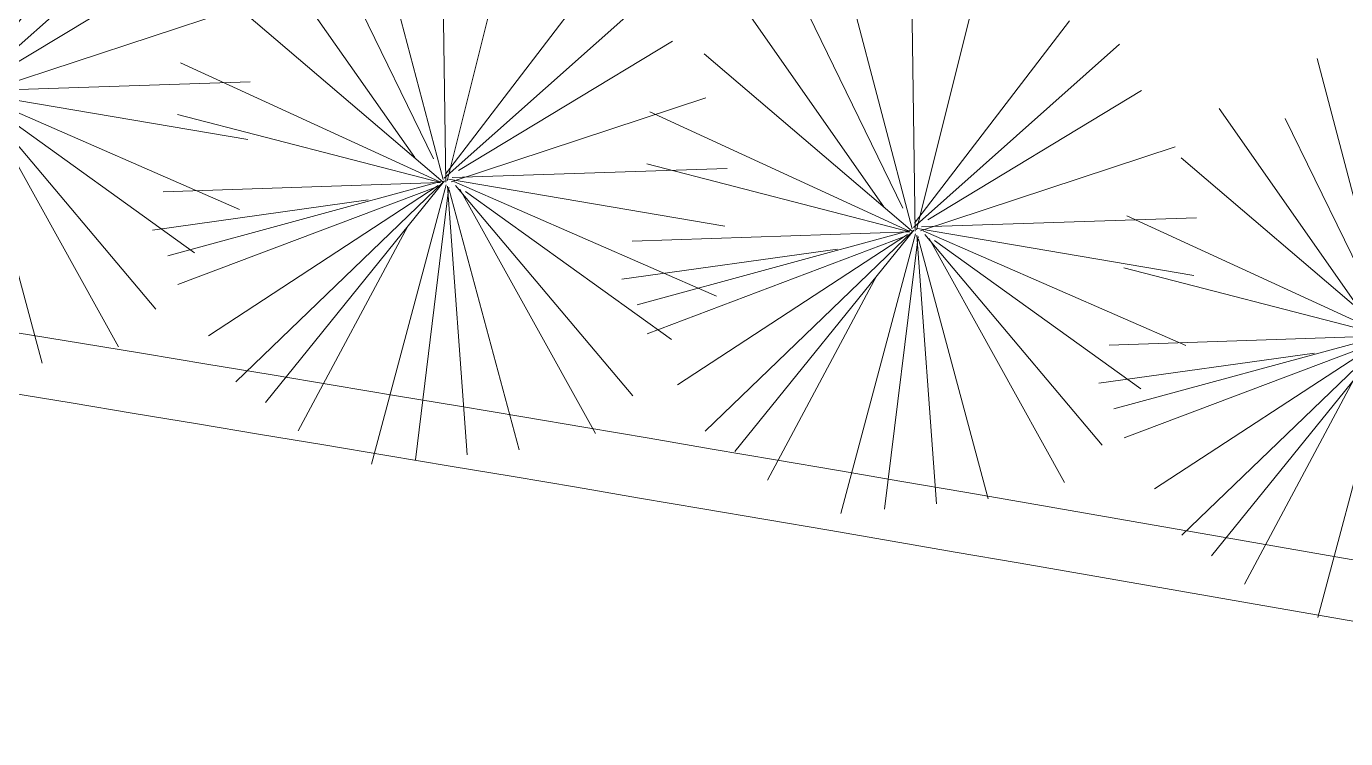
# Model space of a CAD drawing. Header units: metres. Extents: x 12093 to 20303, y 514 to 1412.
# Drawn here: x 19691.298 to 19694.568, y 699.265 to 701.031 of the extents above; entities that cross this region are included whole.
import ezdxf

# ---------------------------------------------------------------- set-up
doc = ezdxf.new("R2010")
doc.units = ezdxf.units.M
doc.layers.get('0').update_dxf_attribs({"lineweight": 13})
doc.layers.add('AMBI-GRASS', color=104, linetype='Continuous', lineweight=20)
doc.layers.add('MANZANAS-ORIGINALES', color=147, linetype='Continuous', lineweight=9)

# ---------------------------------------------------------------- blocks, each defined once
blk = doc.blocks.new('Arbust11')
for p, q in [((0.0378, 0.4871), (-0.0937, 0.9403)), ((0.0408, 0.5449), (0.1405, 0.941)), ((0.0408, 0.4825), (0.0377, 0.9348)), ((-0.1618, 0.888), (0.0377, 0.4856)), ((0.0439, 0.4856), (0.3088, 0.8724)), ((0.0595, 0.5199), (0.1997, 0.8474)), ((0.0377, 0.4856), (-0.274, 0.8225)), ((-0.0621, 0.5573), (-0.3332, 0.7944)), ((0.0439, 0.4794), (0.3805, 0.7788)), ((-0.3488, 0.7476), (0.0408, 0.4856)), ((0.0283, 0.4856), (-0.3738, 0.7039)), ((0.047, 0.4794), (0.4366, 0.6759)), ((0.0314, 0.4856), (-0.4049, 0.6104)), ((-0.433, 0.5262), (0.0439, 0.4825)), ((0.0533, 0.4887), (0.474, 0.5137)), ((0.0439, 0.4825), (-0.4267, 0.4669)), ((0.047, 0.4856), (0.499, 0.4263)), ((-0.0527, 0.4794), (-0.4267, 0.3952)), ((0.0408, 0.4762), (-0.3893, 0.2673)), ((0.0408, 0.47), (-0.3364, 0.2174)), ((0.0408, 0.4731), (-0.274, 0.1581)), ((0.0377, 0.4669), (-0.2117, 0.0988)), ((0.0501, 0.4638), (-0.0215, 0.0146)), ((0.0501, 0.4794), (0.2901, 0.0832)), ((0.0501, 0.4731), (0.4304, 0.2454)), ((0.0533, 0.47), (0.1935, 0.0177)), ((0.0564, 0.4762), (0.3649, 0.1425)), ((0.072, 0.4762), (0.4647, 0.3484)), ((0.0501, 0.4544), (-0.1088, 0.0209)), ((0.0533, 0.4451), (0.0907, 0.0271))]:
    blk.add_line(p, q)

msp = doc.modelspace()

# ---------------------------------------------------------------- linework, layer by layer
at = {"layer": 'MANZANAS-ORIGINALES'}
for centre, radius, start, end in [((19642.9407, 405.9377), 298.2754, 76.737765, 84.549861), ((19642.9403, 405.9341), 298.129, 76.737405, 84.549838)]:
    msp.add_arc(centre, radius, start, end, dxfattribs=at)

# ---------------------------------------------------------------- block references
at = {"layer": 'AMBI-GRASS', "ltscale": 0.05, "xscale": 1.499999999998325, "yscale": 1.499999999998325, "zscale": 1.499999999998325, "rotation": 49.16166176348414}
for p in [(19691.6564, 700.3392), (19692.8388, 700.1244), (19694.0021, 700.0024), (19695.1845, 699.7445)]:
    msp.add_blockref('Arbust11', p, dxfattribs=at)

doc.saveas('drawing.dxf')
